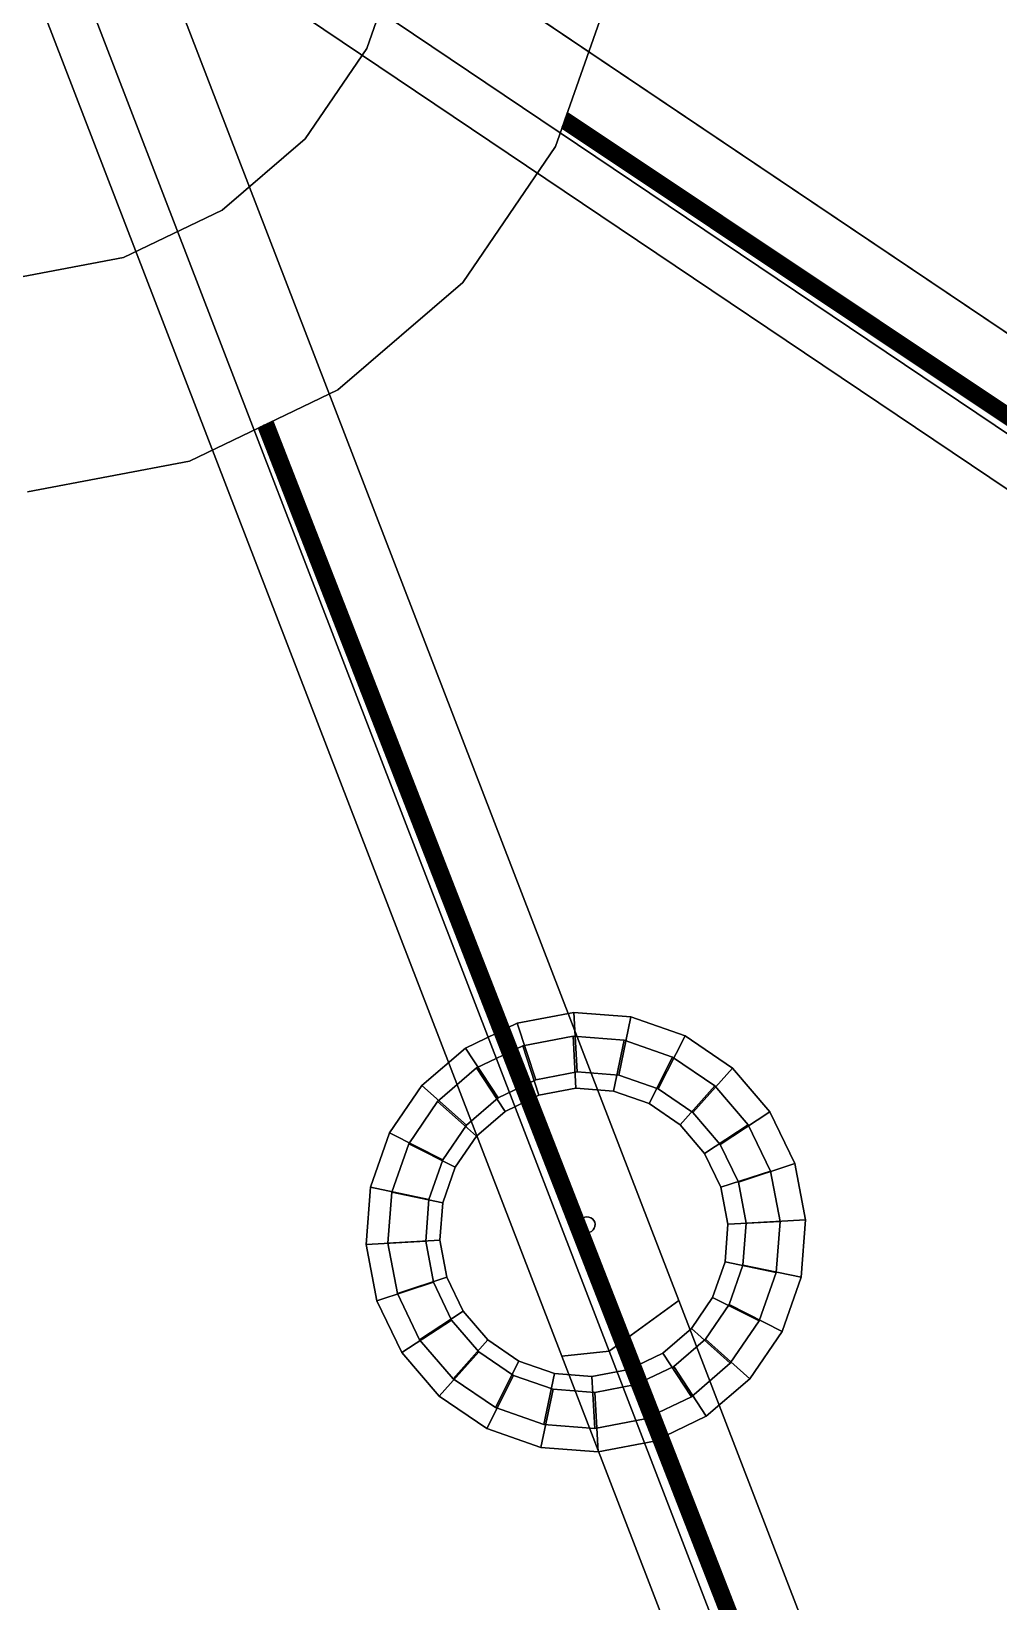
# Model space of a CAD drawing. Header units: inches. Extents: x -2 to 2474, y 1 to 287.
# Drawn here: x 166.795 to 167.194, y 174.788 to 175.436 of the extents above; entities that cross this region are included whole.
import ezdxf

# ---------------------------------------------------------------- set-up
doc = ezdxf.new("R2010")
doc.units = ezdxf.units.IN
doc.header["$MEASUREMENT"] = 0
doc.layers.add('DLX_LUM', color=7, linetype='Continuous', true_color=0xffd400)

msp = doc.modelspace()

# ---------------------------------------------------------------- linework, layer by layer
at = {"layer": 'DLX_LUM'}
for points in [[(167.36201, 175.20071, 0), (166.86195, 175.53704, 0)], [(166.86195, 175.53704, 0), (167.36201, 175.20071, 0)], [(166.85548, 175.50006, 0), (167.35049, 175.16712, 0)], [(167.35049, 175.16712, 0), (166.85548, 175.50006, 0)], [(166.85548, 175.50006, 0), (167.35049, 175.16712, 0)], [(167.35049, 175.16712, 0), (166.85548, 175.50006, 0)], [(167.36201, 175.20071, 0), (166.91207, 175.50333, 0)], [(166.91207, 175.50333, 0), (167.36201, 175.20071, 0)], [(166.84718, 175.48276, 0), (167.33568, 175.15421, 0)], [(166.84718, 175.48276, 0), (167.33568, 175.15421, 0)], [(167.33568, 175.15421, 0), (166.84718, 175.48276, 0)], [(167.33568, 175.15421, 0), (166.84718, 175.48276, 0)], [(167.06239, 174.91231, 0), (166.84417, 175.47834, 0)], [(166.84417, 175.47834, 0), (167.06239, 174.91231, 0)], [(167.06239, 174.91231, 0), (166.84417, 175.47834, 0)], [(166.84417, 175.47834, 0), (167.06239, 174.91231, 0)], [(166.94864, 175.47102, 0), (166.93372, 175.42845, 0)], [(166.93372, 175.42845, 0), (166.94864, 175.47102, 0)], [(166.93372, 175.42845, 0), (166.94864, 175.47102, 0)], [(166.94864, 175.47102, 0), (166.93372, 175.42845, 0)], [(166.81537, 175.45772, 0), (167.03369, 174.8914, 0)], [(167.03369, 174.8914, 0), (166.81537, 175.45772, 0)], [(166.81537, 175.45772, 0), (167.03369, 174.8914, 0)], [(167.03369, 174.8914, 0), (166.81537, 175.45772, 0)], [(166.79642, 175.45409, 0), (167.01415, 174.88931, 0)], [(166.79642, 175.45409, 0), (167.01415, 174.88931, 0)], [(167.01415, 174.88931, 0), (166.79642, 175.45409, 0)], [(167.01415, 174.88931, 0), (166.79642, 175.45409, 0)], [(167.03409, 175.45223, 0), (167.01162, 175.38812, 0)], [(167.01162, 175.38812, 0), (167.03409, 175.45223, 0)], [(167.01162, 175.38812, 0), (167.03409, 175.45223, 0)], [(167.03409, 175.45223, 0), (167.01162, 175.38812, 0)], [(166.93372, 175.42845, 0), (166.9083, 175.3912, 0)], [(166.9083, 175.3912, 0), (166.93372, 175.42845, 0)], [(166.9083, 175.3912, 0), (166.93372, 175.42845, 0)], [(166.93372, 175.42845, 0), (166.9083, 175.3912, 0)], [(166.93372, 175.42845, 0), (166.93372, 175.42845, 0)], [(166.93372, 175.42845, 0), (166.93372, 175.42845, 0)], [(167.01433, 175.39586, 0), (167.01446, 175.39622, 0)], [(167.01446, 175.39622, 0), (167.01433, 175.39586, 0)], [(167.01454, 175.39646, 0), (167.01438, 175.396, 0)], [(167.01438, 175.396, 0), (167.01454, 175.39646, 0)], [(167.01446, 175.39622, 0), (167.01465, 175.39677, 0)], [(167.01465, 175.39677, 0), (167.01446, 175.39622, 0)], [(167.01446, 175.39622, 0), (168.29813, 174.53978, 0)], [(168.29813, 174.53978, 0), (167.01446, 175.39622, 0)], [(167.01475, 175.39707, 0), (167.01454, 175.39646, 0)], [(167.01454, 175.39646, 0), (167.01475, 175.39707, 0)], [(168.3033, 174.53662, 0), (167.01454, 175.39646, 0)], [(167.01454, 175.39646, 0), (168.3033, 174.53662, 0)], [(167.01465, 175.39677, 0), (167.01489, 175.39745, 0)], [(167.01489, 175.39745, 0), (167.01465, 175.39677, 0)], [(167.01465, 175.39677, 0), (168.29755, 174.54084, 0)], [(168.29755, 174.54084, 0), (167.01465, 175.39677, 0)], [(167.01501, 175.39781, 0), (167.01475, 175.39707, 0)], [(167.01475, 175.39707, 0), (167.01501, 175.39781, 0)], [(168.30428, 174.53673, 0), (167.01475, 175.39707, 0)], [(167.01475, 175.39707, 0), (168.30428, 174.53673, 0)], [(167.01489, 175.39745, 0), (167.01516, 175.39824, 0)], [(167.01516, 175.39824, 0), (167.01489, 175.39745, 0)], [(167.01489, 175.39745, 0), (168.29724, 174.5419, 0)], [(168.29724, 174.5419, 0), (167.01489, 175.39745, 0)], [(167.0153, 175.39862, 0), (167.01501, 175.39781, 0)], [(167.01501, 175.39781, 0), (167.0153, 175.39862, 0)], [(168.30507, 174.53711, 0), (167.01501, 175.39781, 0)], [(167.01501, 175.39781, 0), (168.30507, 174.53711, 0)], [(167.01516, 175.39824, 0), (167.01545, 175.39906, 0)], [(167.01545, 175.39906, 0), (167.01516, 175.39824, 0)], [(167.01516, 175.39824, 0), (168.29722, 174.54288, 0)], [(168.29722, 174.54288, 0), (167.01516, 175.39824, 0)], [(167.01559, 175.39944, 0), (167.0153, 175.39862, 0)], [(167.0153, 175.39862, 0), (167.01559, 175.39944, 0)], [(168.30563, 174.53773, 0), (167.0153, 175.39862, 0)], [(167.0153, 175.39862, 0), (168.30563, 174.53773, 0)], [(167.01545, 175.39906, 0), (167.01573, 175.39987, 0)], [(167.01573, 175.39987, 0), (167.01545, 175.39906, 0)], [(167.01545, 175.39906, 0), (168.2975, 174.5437, 0)], [(168.2975, 174.5437, 0), (167.01545, 175.39906, 0)], [(167.01586, 175.40022, 0), (167.01559, 175.39944, 0)], [(167.01559, 175.39944, 0), (167.01586, 175.40022, 0)], [(168.3059, 174.53856, 0), (167.01559, 175.39944, 0)], [(167.01559, 175.39944, 0), (168.3059, 174.53856, 0)], [(167.01573, 175.39987, 0), (167.01599, 175.4006, 0)], [(167.01599, 175.4006, 0), (167.01573, 175.39987, 0)], [(167.01573, 175.39987, 0), (168.29805, 174.54433, 0)], [(168.29805, 174.54433, 0), (167.01573, 175.39987, 0)], [(167.0161, 175.40091, 0), (167.01586, 175.40022, 0)], [(167.01586, 175.40022, 0), (167.0161, 175.40091, 0)], [(168.30589, 174.53954, 0), (167.01586, 175.40022, 0)], [(167.01586, 175.40022, 0), (168.30589, 174.53954, 0)], [(167.01599, 175.4006, 0), (167.01621, 175.40122, 0)], [(167.01621, 175.40122, 0), (167.01599, 175.4006, 0)], [(167.01599, 175.4006, 0), (168.29885, 174.54471, 0)], [(168.29885, 174.54471, 0), (167.01599, 175.4006, 0)], [(167.01629, 175.40145, 0), (167.0161, 175.40091, 0)], [(167.0161, 175.40091, 0), (167.01629, 175.40145, 0)], [(168.30557, 174.5406, 0), (167.0161, 175.40091, 0)], [(167.0161, 175.40091, 0), (168.30557, 174.5406, 0)], [(167.01621, 175.40122, 0), (167.01637, 175.40168, 0)], [(167.01637, 175.40168, 0), (167.01621, 175.40122, 0)], [(167.01621, 175.40122, 0), (168.29983, 174.54482, 0)], [(168.29983, 174.54482, 0), (167.01621, 175.40122, 0)], [(167.01642, 175.40182, 0), (167.01629, 175.40145, 0)], [(167.01629, 175.40145, 0), (167.01642, 175.40182, 0)], [(168.30499, 174.54166, 0), (167.01629, 175.40145, 0)], [(167.01629, 175.40145, 0), (168.30499, 174.54166, 0)], [(167.01637, 175.40168, 0), (167.01646, 175.40194, 0)], [(167.01646, 175.40194, 0), (167.01637, 175.40168, 0)], [(167.01637, 175.40168, 0), (168.30092, 174.54465, 0)], [(168.30092, 174.54465, 0), (167.01637, 175.40168, 0)], [(167.01648, 175.40198, 0), (167.01642, 175.40182, 0)], [(167.01642, 175.40182, 0), (167.01648, 175.40198, 0)], [(168.30417, 174.54266, 0), (167.01642, 175.40182, 0)], [(167.01642, 175.40182, 0), (168.30417, 174.54266, 0)], [(167.01646, 175.40194, 0), (167.01648, 175.40198, 0)], [(167.01648, 175.40198, 0), (167.01646, 175.40194, 0)], [(167.01646, 175.40194, 0), (168.30206, 174.54421, 0)], [(168.30206, 174.54421, 0), (167.01646, 175.40194, 0)], [(168.30317, 174.54353, 0), (167.01648, 175.40198, 0)], [(167.01648, 175.40198, 0), (168.30317, 174.54353, 0)], [(166.9083, 175.3912, 0), (166.87409, 175.3618, 0)], [(166.87409, 175.3618, 0), (166.9083, 175.3912, 0)], [(166.87409, 175.3618, 0), (166.9083, 175.3912, 0)], [(166.9083, 175.3912, 0), (166.87409, 175.3618, 0)], [(166.9083, 175.3912, 0), (166.9083, 175.3912, 0)], [(166.9083, 175.3912, 0), (166.9083, 175.3912, 0)], [(167.01427, 175.39569, 0), (167.01433, 175.39586, 0)], [(167.01433, 175.39586, 0), (167.01427, 175.39569, 0)], [(167.01429, 175.39574, 0), (167.01427, 175.39569, 0)], [(167.01427, 175.39569, 0), (167.01429, 175.39574, 0)], [(167.01427, 175.39569, 0), (168.29995, 174.53791, 0)], [(168.29995, 174.53791, 0), (167.01427, 175.39569, 0)], [(167.01438, 175.396, 0), (167.01429, 175.39574, 0)], [(167.01429, 175.39574, 0), (167.01438, 175.396, 0)], [(168.30105, 174.53723, 0), (167.01429, 175.39574, 0)], [(167.01429, 175.39574, 0), (168.30105, 174.53723, 0)], [(167.01433, 175.39586, 0), (168.29895, 174.53878, 0)], [(168.29895, 174.53878, 0), (167.01433, 175.39586, 0)], [(168.3022, 174.5368, 0), (167.01438, 175.396, 0)], [(167.01438, 175.396, 0), (168.3022, 174.5368, 0)], [(167.01162, 175.38812, 0), (166.97331, 175.33201, 0)], [(166.97331, 175.33201, 0), (167.01162, 175.38812, 0)], [(166.97331, 175.33201, 0), (167.01162, 175.38812, 0)], [(167.01162, 175.38812, 0), (166.97331, 175.33201, 0)], [(167.01162, 175.38812, 0), (167.01162, 175.38812, 0)], [(167.01162, 175.38812, 0), (167.01162, 175.38812, 0)], [(166.87409, 175.3618, 0), (166.83345, 175.34226, 0)], [(166.83345, 175.34226, 0), (166.87409, 175.3618, 0)], [(166.83345, 175.34226, 0), (166.87409, 175.3618, 0)], [(166.87409, 175.3618, 0), (166.83345, 175.34226, 0)], [(166.87409, 175.3618, 0), (166.87409, 175.3618, 0)], [(166.87409, 175.3618, 0), (166.87409, 175.3618, 0)], [(166.83345, 175.34226, 0), (166.78913, 175.33389, 0)], [(166.78913, 175.33389, 0), (166.83345, 175.34226, 0)], [(166.78913, 175.33389, 0), (166.83345, 175.34226, 0)], [(166.83345, 175.34226, 0), (166.78913, 175.33389, 0)], [(166.83345, 175.34226, 0), (166.83345, 175.34226, 0)], [(166.83345, 175.34226, 0), (166.83345, 175.34226, 0)], [(166.97331, 175.33201, 0), (166.9218, 175.28773, 0)], [(166.9218, 175.28773, 0), (166.97331, 175.33201, 0)], [(166.9218, 175.28773, 0), (166.97331, 175.33201, 0)], [(166.97331, 175.33201, 0), (166.9218, 175.28773, 0)], [(166.97331, 175.33201, 0), (166.97331, 175.33201, 0)], [(166.97331, 175.33201, 0), (166.97331, 175.33201, 0)], [(166.9218, 175.28773, 0), (166.86058, 175.25828, 0)], [(166.86058, 175.25828, 0), (166.9218, 175.28773, 0)], [(166.86058, 175.25828, 0), (166.9218, 175.28773, 0)], [(166.9218, 175.28773, 0), (166.86058, 175.25828, 0)], [(166.9218, 175.28773, 0), (166.9218, 175.28773, 0)], [(166.9218, 175.28773, 0), (166.9218, 175.28773, 0)], [(166.89076, 175.2728, 0), (166.89148, 175.27315, 0)], [(166.89148, 175.27315, 0), (166.89076, 175.2728, 0)], [(166.89184, 175.27332, 0), (166.89109, 175.27296, 0)], [(166.89109, 175.27296, 0), (166.89184, 175.27332, 0)], [(166.89148, 175.27315, 0), (166.89224, 175.27351, 0)], [(166.89224, 175.27351, 0), (166.89148, 175.27315, 0)], [(166.89148, 175.27315, 0), (167.45128, 173.83708, 0)], [(167.45128, 173.83708, 0), (166.89148, 175.27315, 0)], [(166.8926, 175.27368, 0), (166.89184, 175.27332, 0)], [(166.89184, 175.27332, 0), (166.8926, 175.27368, 0)], [(167.45523, 173.82804, 0), (166.89184, 175.27332, 0)], [(166.89184, 175.27332, 0), (167.45523, 173.82804, 0)], [(166.89224, 175.27351, 0), (166.89299, 175.27387, 0)], [(166.89299, 175.27387, 0), (166.89224, 175.27351, 0)], [(166.89224, 175.27351, 0), (167.45199, 173.83759, 0)], [(167.45199, 173.83759, 0), (166.89224, 175.27351, 0)], [(166.89332, 175.27403, 0), (166.8926, 175.27368, 0)], [(166.8926, 175.27368, 0), (166.89332, 175.27403, 0)], [(167.45593, 173.82856, 0), (166.8926, 175.27368, 0)], [(166.8926, 175.27368, 0), (167.45593, 173.82856, 0)], [(166.89299, 175.27387, 0), (166.89368, 175.2742, 0)], [(166.89368, 175.2742, 0), (166.89299, 175.27387, 0)], [(166.89299, 175.27387, 0), (167.4528, 173.83779, 0)], [(167.4528, 173.83779, 0), (166.89299, 175.27387, 0)], [(166.89396, 175.27434, 0), (166.89332, 175.27403, 0)], [(166.89332, 175.27403, 0), (166.89396, 175.27434, 0)], [(167.45647, 173.82937, 0), (166.89332, 175.27403, 0)], [(166.89332, 175.27403, 0), (167.45647, 173.82937, 0)], [(166.89368, 175.2742, 0), (166.89425, 175.27448, 0)], [(166.89425, 175.27448, 0), (166.89368, 175.2742, 0)], [(166.89368, 175.2742, 0), (167.45367, 173.83764, 0)], [(167.45367, 173.83764, 0), (166.89368, 175.2742, 0)], [(166.89447, 175.27458, 0), (166.89396, 175.27434, 0)], [(166.89396, 175.27434, 0), (166.89447, 175.27458, 0)], [(167.45682, 173.83042, 0), (166.89396, 175.27434, 0)], [(166.89396, 175.27434, 0), (167.45682, 173.83042, 0)], [(166.89425, 175.27448, 0), (166.89467, 175.27468, 0)], [(166.89467, 175.27468, 0), (166.89425, 175.27448, 0)], [(166.89425, 175.27448, 0), (167.45453, 173.83717, 0)], [(167.45453, 173.83717, 0), (166.89425, 175.27448, 0)], [(166.89481, 175.27475, 0), (166.89447, 175.27458, 0)], [(166.89447, 175.27458, 0), (166.89481, 175.27475, 0)], [(167.45696, 173.83163, 0), (166.89447, 175.27458, 0)], [(166.89447, 175.27458, 0), (167.45696, 173.83163, 0)], [(166.89467, 175.27468, 0), (166.89492, 175.27479, 0)], [(166.89492, 175.27479, 0), (166.89467, 175.27468, 0)], [(166.89467, 175.27468, 0), (167.45534, 173.8364, 0)], [(167.45534, 173.8364, 0), (166.89467, 175.27468, 0)], [(166.89496, 175.27482, 0), (166.89481, 175.27475, 0)], [(166.89481, 175.27475, 0), (166.89496, 175.27482, 0)], [(167.45686, 173.83292, 0), (166.89481, 175.27475, 0)], [(166.89481, 175.27475, 0), (167.45686, 173.83292, 0)], [(166.89492, 175.27479, 0), (166.89496, 175.27482, 0)], [(166.89496, 175.27482, 0), (166.89492, 175.27479, 0)], [(166.89492, 175.27479, 0), (167.45602, 173.83539, 0)], [(167.45602, 173.83539, 0), (166.89492, 175.27479, 0)], [(167.45654, 173.8342, 0), (166.89496, 175.27482, 0)], [(166.89496, 175.27482, 0), (167.45654, 173.8342, 0)], [(166.88912, 175.27201, 0), (166.88927, 175.27208, 0)], [(166.88927, 175.27208, 0), (166.88912, 175.27201, 0)], [(166.88917, 175.27203, 0), (166.88912, 175.27201, 0)], [(166.88912, 175.27201, 0), (166.88917, 175.27203, 0)], [(166.88912, 175.27201, 0), (167.45067, 173.83144, 0)], [(167.45067, 173.83144, 0), (166.88912, 175.27201, 0)], [(166.88941, 175.27215, 0), (166.88917, 175.27203, 0)], [(166.88917, 175.27203, 0), (166.88941, 175.27215, 0)], [(167.45119, 173.83025, 0), (166.88917, 175.27203, 0)], [(166.88917, 175.27203, 0), (167.45119, 173.83025, 0)], [(166.88927, 175.27208, 0), (166.88962, 175.27225, 0)], [(166.88962, 175.27225, 0), (166.88927, 175.27208, 0)], [(166.88927, 175.27208, 0), (167.45036, 173.83272, 0)], [(167.45036, 173.83272, 0), (166.88927, 175.27208, 0)], [(166.88983, 175.27235, 0), (166.88941, 175.27215, 0)], [(166.88941, 175.27215, 0), (166.88983, 175.27235, 0)], [(167.45188, 173.82924, 0), (166.88941, 175.27215, 0)], [(166.88941, 175.27215, 0), (167.45188, 173.82924, 0)], [(166.88962, 175.27225, 0), (166.89012, 175.27249, 0)], [(166.89012, 175.27249, 0), (166.88962, 175.27225, 0)], [(166.88962, 175.27225, 0), (167.45026, 173.83402, 0)], [(167.45026, 173.83402, 0), (166.88962, 175.27225, 0)], [(166.8904, 175.27263, 0), (166.88983, 175.27235, 0)], [(166.88983, 175.27235, 0), (166.8904, 175.27263, 0)], [(167.45268, 173.82847, 0), (166.88983, 175.27235, 0)], [(166.88983, 175.27235, 0), (167.45268, 173.82847, 0)], [(166.89012, 175.27249, 0), (166.89076, 175.2728, 0)], [(166.89076, 175.2728, 0), (166.89012, 175.27249, 0)], [(166.89012, 175.27249, 0), (167.45039, 173.83522, 0)], [(167.45039, 173.83522, 0), (166.89012, 175.27249, 0)], [(166.89109, 175.27296, 0), (166.8904, 175.27263, 0)], [(166.8904, 175.27263, 0), (166.89109, 175.27296, 0)], [(167.45354, 173.82799, 0), (166.8904, 175.27263, 0)], [(166.8904, 175.27263, 0), (167.45354, 173.82799, 0)], [(166.89076, 175.2728, 0), (167.45074, 173.83626, 0)], [(167.45074, 173.83626, 0), (166.89076, 175.2728, 0)], [(167.45441, 173.82785, 0), (166.89109, 175.27296, 0)], [(166.89109, 175.27296, 0), (167.45441, 173.82785, 0)], [(166.86058, 175.25828, 0), (166.79381, 175.24569, 0)], [(166.79381, 175.24569, 0), (166.86058, 175.25828, 0)], [(166.79381, 175.24569, 0), (166.86058, 175.25828, 0)], [(166.86058, 175.25828, 0), (166.79381, 175.24569, 0)], [(166.86058, 175.25828, 0), (166.86058, 175.25828, 0)], [(166.86058, 175.25828, 0), (166.86058, 175.25828, 0)], [(167.01909, 175.03101, 0), (166.99582, 175.02662, 0)], [(166.99582, 175.02662, 0), (167.01909, 175.03101, 0)], [(167.0427, 175.02922, 0), (167.01909, 175.03101, 0)], [(167.02045, 175.0065, 0), (167.01909, 175.03101, 0)], [(167.01909, 175.03101, 0), (167.0427, 175.02922, 0)], [(167.01909, 175.03101, 0), (167.02045, 175.0065, 0)], [(167.03767, 175.0052, 0), (167.0427, 175.02922, 0)], [(167.0427, 175.02922, 0), (167.03767, 175.0052, 0)], [(167.06505, 175.02139, 0), (167.0427, 175.02922, 0)], [(167.0427, 175.02922, 0), (167.06505, 175.02139, 0)], [(166.99582, 175.02662, 0), (166.97448, 175.01635, 0)], [(166.97448, 175.01635, 0), (166.99582, 175.02662, 0)], [(167.00348, 175.0033, 0), (166.99582, 175.02662, 0)], [(166.99582, 175.02662, 0), (167.00348, 175.0033, 0)], [(167.01883, 175.02126, 0), (166.99805, 175.01734, 0)], [(166.99805, 175.01734, 0), (167.01883, 175.02126, 0)], [(167.03991, 175.01967, 0), (167.01883, 175.02126, 0)], [(167.01883, 175.02126, 0), (167.02002, 174.99978, 0)], [(167.02002, 174.99978, 0), (167.01883, 175.02126, 0)], [(167.01883, 175.02126, 0), (167.03991, 175.01967, 0)], [(167.05397, 174.99949, 0), (167.06505, 175.02139, 0)], [(167.06505, 175.02139, 0), (167.05397, 174.99949, 0)], [(167.0846, 175.00804, 0), (167.06505, 175.02139, 0)], [(167.06505, 175.02139, 0), (167.0846, 175.00804, 0)], [(166.97448, 175.01635, 0), (166.95652, 175.00092, 0)], [(166.95652, 175.00092, 0), (166.97448, 175.01635, 0)], [(166.98791, 174.99581, 0), (166.97448, 175.01635, 0)], [(166.97448, 175.01635, 0), (166.98791, 174.99581, 0)], [(166.99805, 175.01734, 0), (166.979, 175.00818, 0)], [(166.979, 175.00818, 0), (166.99805, 175.01734, 0)], [(166.99805, 175.01734, 0), (167.00477, 174.9969, 0)], [(167.00477, 174.9969, 0), (166.99805, 175.01734, 0)], [(167.03991, 175.01967, 0), (167.0355, 174.99861, 0)], [(167.0355, 174.99861, 0), (167.03991, 175.01967, 0)], [(167.05986, 175.01267, 0), (167.03991, 175.01967, 0)], [(167.03991, 175.01967, 0), (167.05986, 175.01267, 0)], [(166.979, 175.00818, 0), (166.96297, 174.99439, 0)], [(166.96297, 174.99439, 0), (166.979, 175.00818, 0)], [(166.979, 175.00818, 0), (166.99077, 174.99018, 0)], [(166.99077, 174.99018, 0), (166.979, 175.00818, 0)], [(167.05986, 175.01267, 0), (167.05016, 174.99348, 0)], [(167.05016, 174.99348, 0), (167.05986, 175.01267, 0)], [(167.07732, 175.00075, 0), (167.05986, 175.01267, 0)], [(167.05986, 175.01267, 0), (167.07732, 175.00075, 0)], [(167.06824, 174.98975, 0), (167.0846, 175.00804, 0)], [(167.0846, 175.00804, 0), (167.06824, 174.98975, 0)], [(167.10004, 174.99009, 0), (167.0846, 175.00804, 0)], [(167.0846, 175.00804, 0), (167.10004, 174.99009, 0)], [(166.98791, 174.99581, 0), (167.00348, 175.0033, 0)], [(167.00348, 175.0033, 0), (166.98791, 174.99581, 0)], [(167.00348, 175.0033, 0), (167.02045, 175.0065, 0)], [(167.02045, 175.0065, 0), (167.00348, 175.0033, 0)], [(167.02045, 175.0065, 0), (167.03767, 175.0052, 0)], [(167.03767, 175.0052, 0), (167.02045, 175.0065, 0)], [(167.03767, 175.0052, 0), (167.05397, 174.99949, 0)], [(167.05397, 174.99949, 0), (167.03767, 175.0052, 0)], [(166.95652, 175.00092, 0), (166.94317, 174.98136, 0)], [(166.94317, 174.98136, 0), (166.95652, 175.00092, 0)], [(166.97482, 174.98455, 0), (166.95652, 175.00092, 0)], [(166.95652, 175.00092, 0), (166.97482, 174.98455, 0)], [(166.97482, 174.98455, 0), (166.98791, 174.99581, 0)], [(166.98791, 174.99581, 0), (166.97482, 174.98455, 0)], [(166.99077, 174.99018, 0), (167.00477, 174.9969, 0)], [(167.00477, 174.9969, 0), (166.99077, 174.99018, 0)], [(167.00477, 174.9969, 0), (167.02002, 174.99978, 0)], [(167.02002, 174.99978, 0), (167.00477, 174.9969, 0)], [(167.02002, 174.99978, 0), (167.0355, 174.99861, 0)], [(167.0355, 174.99861, 0), (167.02002, 174.99978, 0)], [(167.0355, 174.99861, 0), (167.05016, 174.99348, 0)], [(167.05016, 174.99348, 0), (167.0355, 174.99861, 0)], [(167.05397, 174.99949, 0), (167.06824, 174.98975, 0)], [(167.06824, 174.98975, 0), (167.05397, 174.99949, 0)], [(167.07732, 175.00075, 0), (167.06298, 174.98472, 0)], [(167.06298, 174.98472, 0), (167.07732, 175.00075, 0)], [(167.0911, 174.98472, 0), (167.07732, 175.00075, 0)], [(167.07732, 175.00075, 0), (167.0911, 174.98472, 0)], [(166.96297, 174.99439, 0), (166.95105, 174.97693, 0)], [(166.95105, 174.97693, 0), (166.96297, 174.99439, 0)], [(166.96297, 174.99439, 0), (166.979, 174.98005, 0)], [(166.979, 174.98005, 0), (166.96297, 174.99439, 0)], [(166.979, 174.98005, 0), (166.99077, 174.99018, 0)], [(166.99077, 174.99018, 0), (166.979, 174.98005, 0)], [(167.05016, 174.99348, 0), (167.06298, 174.98472, 0)], [(167.06298, 174.98472, 0), (167.05016, 174.99348, 0)], [(167.06824, 174.98975, 0), (167.0795, 174.97665, 0)], [(167.0795, 174.97665, 0), (167.06824, 174.98975, 0)], [(167.0795, 174.97665, 0), (167.10004, 174.99009, 0)], [(167.10004, 174.99009, 0), (167.0795, 174.97665, 0)], [(167.1103, 174.96874, 0), (167.10004, 174.99009, 0)], [(167.10004, 174.99009, 0), (167.1103, 174.96874, 0)], [(166.96508, 174.97029, 0), (166.97482, 174.98455, 0)], [(166.97482, 174.98455, 0), (166.96508, 174.97029, 0)], [(167.06298, 174.98472, 0), (167.0731, 174.97295, 0)], [(167.0731, 174.97295, 0), (167.06298, 174.98472, 0)], [(167.0911, 174.98472, 0), (167.0731, 174.97295, 0)], [(167.0731, 174.97295, 0), (167.0911, 174.98472, 0)], [(167.10027, 174.96567, 0), (167.0911, 174.98472, 0)], [(167.0911, 174.98472, 0), (167.10027, 174.96567, 0)], [(166.94317, 174.98136, 0), (166.93534, 174.95902, 0)], [(166.93534, 174.95902, 0), (166.94317, 174.98136, 0)], [(166.96508, 174.97029, 0), (166.94317, 174.98136, 0)], [(166.94317, 174.98136, 0), (166.96508, 174.97029, 0)], [(166.95105, 174.97693, 0), (166.94405, 174.95698, 0)], [(166.94405, 174.95698, 0), (166.95105, 174.97693, 0)], [(166.95105, 174.97693, 0), (166.97024, 174.96723, 0)], [(166.97024, 174.96723, 0), (166.95105, 174.97693, 0)], [(166.97024, 174.96723, 0), (166.979, 174.98005, 0)], [(166.979, 174.98005, 0), (166.97024, 174.96723, 0)], [(167.0795, 174.97665, 0), (167.08699, 174.96109, 0)], [(167.08699, 174.96109, 0), (167.0795, 174.97665, 0)], [(166.95937, 174.95399, 0), (166.96508, 174.97029, 0)], [(166.96508, 174.97029, 0), (166.95937, 174.95399, 0)], [(167.0731, 174.97295, 0), (167.07983, 174.95896, 0)], [(167.07983, 174.95896, 0), (167.0731, 174.97295, 0)], [(166.96511, 174.95258, 0), (166.97024, 174.96723, 0)], [(166.97024, 174.96723, 0), (166.96511, 174.95258, 0)], [(167.10027, 174.96567, 0), (167.07983, 174.95896, 0)], [(167.07983, 174.95896, 0), (167.10027, 174.96567, 0)], [(167.08699, 174.96109, 0), (167.1103, 174.96874, 0)], [(167.1103, 174.96874, 0), (167.08699, 174.96109, 0)], [(167.10419, 174.94489, 0), (167.10027, 174.96567, 0)], [(167.10027, 174.96567, 0), (167.10419, 174.94489, 0)], [(167.11469, 174.94548, 0), (167.1103, 174.96874, 0)], [(167.1103, 174.96874, 0), (167.11469, 174.94548, 0)], [(166.93534, 174.95902, 0), (166.93356, 174.9354, 0)], [(166.93356, 174.9354, 0), (166.93534, 174.95902, 0)], [(166.95937, 174.95399, 0), (166.93534, 174.95902, 0)], [(166.93534, 174.95902, 0), (166.95937, 174.95399, 0)], [(166.94405, 174.95698, 0), (166.94246, 174.9359, 0)], [(166.94246, 174.9359, 0), (166.94405, 174.95698, 0)], [(166.94405, 174.95698, 0), (166.96511, 174.95258, 0)], [(166.96511, 174.95258, 0), (166.94405, 174.95698, 0)], [(167.07983, 174.95896, 0), (167.08271, 174.9437, 0)], [(167.08271, 174.9437, 0), (167.07983, 174.95896, 0)], [(167.08699, 174.96109, 0), (167.09019, 174.94411, 0)], [(167.09019, 174.94411, 0), (167.08699, 174.96109, 0)], [(166.95807, 174.93677, 0), (166.95937, 174.95399, 0)], [(166.95937, 174.95399, 0), (166.95807, 174.93677, 0)], [(166.96394, 174.9371, 0), (166.96511, 174.95258, 0)], [(166.96511, 174.95258, 0), (166.96394, 174.9371, 0)], [(167.02152, 174.94417, 0), (167.02146, 174.94333, 0)], [(167.02146, 174.94333, 0), (167.02152, 174.94417, 0)], [(167.02146, 174.94333, 0), (167.02152, 174.94417, 0)], [(167.02152, 174.94417, 0), (167.02146, 174.94333, 0)], [(167.02146, 174.94333, 0), (167.02161, 174.9425, 0)], [(167.02161, 174.9425, 0), (167.02146, 174.94333, 0)], [(167.02146, 174.94333, 0), (167.02146, 174.94333, 0)], [(167.02161, 174.9425, 0), (167.02146, 174.94333, 0)], [(167.02146, 174.94333, 0), (167.02146, 174.94333, 0)], [(167.02146, 174.94333, 0), (167.02161, 174.9425, 0)], [(167.0218, 174.94497, 0), (167.02152, 174.94417, 0)], [(167.02152, 174.94417, 0), (167.0218, 174.94497, 0)], [(167.02152, 174.94417, 0), (167.0218, 174.94497, 0)], [(167.0218, 174.94497, 0), (167.02152, 174.94417, 0)], [(167.02152, 174.94417, 0), (167.02152, 174.94417, 0)], [(167.02152, 174.94417, 0), (167.02152, 174.94417, 0)], [(167.02228, 174.94567, 0), (167.0218, 174.94497, 0)], [(167.0218, 174.94497, 0), (167.02228, 174.94567, 0)], [(167.0218, 174.94497, 0), (167.02228, 174.94567, 0)], [(167.02228, 174.94567, 0), (167.0218, 174.94497, 0)], [(167.0218, 174.94497, 0), (167.0218, 174.94497, 0)], [(167.0218, 174.94497, 0), (167.0218, 174.94497, 0)], [(167.02292, 174.94622, 0), (167.02228, 174.94567, 0)], [(167.02228, 174.94567, 0), (167.02292, 174.94622, 0)], [(167.02228, 174.94567, 0), (167.02292, 174.94622, 0)], [(167.02292, 174.94622, 0), (167.02228, 174.94567, 0)], [(167.02228, 174.94567, 0), (167.02228, 174.94567, 0)], [(167.02228, 174.94567, 0), (167.02228, 174.94567, 0)], [(167.02368, 174.94659, 0), (167.02292, 174.94622, 0)], [(167.02292, 174.94622, 0), (167.02368, 174.94659, 0)], [(167.02292, 174.94622, 0), (167.02368, 174.94659, 0)], [(167.02368, 174.94659, 0), (167.02292, 174.94622, 0)], [(167.02292, 174.94622, 0), (167.02292, 174.94622, 0)], [(167.02292, 174.94622, 0), (167.02292, 174.94622, 0)], [(167.02451, 174.94674, 0), (167.02368, 174.94659, 0)], [(167.02368, 174.94659, 0), (167.02451, 174.94674, 0)], [(167.02368, 174.94659, 0), (167.02451, 174.94674, 0)], [(167.02451, 174.94674, 0), (167.02368, 174.94659, 0)], [(167.02368, 174.94659, 0), (167.02368, 174.94659, 0)], [(167.02368, 174.94659, 0), (167.02368, 174.94659, 0)], [(167.02535, 174.94668, 0), (167.02451, 174.94674, 0)], [(167.02451, 174.94674, 0), (167.02535, 174.94668, 0)], [(167.02451, 174.94674, 0), (167.02451, 174.94674, 0)], [(167.02451, 174.94674, 0), (167.02535, 174.94668, 0)], [(167.02535, 174.94668, 0), (167.02451, 174.94674, 0)], [(167.02451, 174.94674, 0), (167.02451, 174.94674, 0)], [(167.02615, 174.9464, 0), (167.02535, 174.94668, 0)], [(167.02535, 174.94668, 0), (167.02615, 174.9464, 0)], [(167.02535, 174.94668, 0), (167.02535, 174.94668, 0)], [(167.02535, 174.94668, 0), (167.02615, 174.9464, 0)], [(167.02615, 174.9464, 0), (167.02535, 174.94668, 0)], [(167.02535, 174.94668, 0), (167.02535, 174.94668, 0)], [(167.02685, 174.94592, 0), (167.02615, 174.9464, 0)], [(167.02615, 174.9464, 0), (167.02685, 174.94592, 0)], [(167.02615, 174.9464, 0), (167.02615, 174.9464, 0)], [(167.02615, 174.9464, 0), (167.02685, 174.94592, 0)], [(167.02685, 174.94592, 0), (167.02615, 174.9464, 0)], [(167.02615, 174.9464, 0), (167.02615, 174.9464, 0)], [(167.0274, 174.94528, 0), (167.02685, 174.94592, 0)], [(167.02685, 174.94592, 0), (167.0274, 174.94528, 0)], [(167.02685, 174.94592, 0), (167.02685, 174.94592, 0)], [(167.02685, 174.94592, 0), (167.0274, 174.94528, 0)], [(167.0274, 174.94528, 0), (167.02685, 174.94592, 0)], [(167.02685, 174.94592, 0), (167.02685, 174.94592, 0)], [(167.02777, 174.94452, 0), (167.0274, 174.94528, 0)], [(167.0274, 174.94528, 0), (167.02777, 174.94452, 0)], [(167.0274, 174.94528, 0), (167.0274, 174.94528, 0)], [(167.0274, 174.94528, 0), (167.02777, 174.94452, 0)], [(167.02777, 174.94452, 0), (167.0274, 174.94528, 0)], [(167.0274, 174.94528, 0), (167.0274, 174.94528, 0)], [(167.02793, 174.94369, 0), (167.02777, 174.94452, 0)], [(167.02777, 174.94452, 0), (167.02793, 174.94369, 0)], [(167.02777, 174.94452, 0), (167.02777, 174.94452, 0)], [(167.02777, 174.94452, 0), (167.02793, 174.94369, 0)], [(167.02793, 174.94369, 0), (167.02777, 174.94452, 0)], [(167.02777, 174.94452, 0), (167.02777, 174.94452, 0)], [(167.02786, 174.94285, 0), (167.02793, 174.94369, 0)], [(167.02793, 174.94369, 0), (167.02786, 174.94285, 0)], [(167.02793, 174.94369, 0), (167.02786, 174.94285, 0)], [(167.02786, 174.94285, 0), (167.02793, 174.94369, 0)], [(167.02793, 174.94369, 0), (167.02793, 174.94369, 0)], [(167.02793, 174.94369, 0), (167.02793, 174.94369, 0)], [(167.08271, 174.9437, 0), (167.08154, 174.92821, 0)], [(167.08154, 174.92821, 0), (167.08271, 174.9437, 0)], [(167.08271, 174.9437, 0), (167.10419, 174.94489, 0)], [(167.10419, 174.94489, 0), (167.08271, 174.9437, 0)], [(167.09019, 174.94411, 0), (167.08888, 174.92689, 0)], [(167.08888, 174.92689, 0), (167.09019, 174.94411, 0)], [(167.09019, 174.94411, 0), (167.11469, 174.94548, 0)], [(167.11469, 174.94548, 0), (167.09019, 174.94411, 0)], [(167.1026, 174.92381, 0), (167.10419, 174.94489, 0)], [(167.10419, 174.94489, 0), (167.1026, 174.92381, 0)], [(167.11469, 174.94548, 0), (167.11291, 174.92186, 0)], [(167.11291, 174.92186, 0), (167.11469, 174.94548, 0)], [(166.93356, 174.9354, 0), (166.95807, 174.93677, 0)], [(166.95807, 174.93677, 0), (166.93356, 174.9354, 0)], [(166.94246, 174.9359, 0), (166.96394, 174.9371, 0)], [(166.96394, 174.9371, 0), (166.94246, 174.9359, 0)], [(166.96127, 174.91979, 0), (166.95807, 174.93677, 0)], [(166.95807, 174.93677, 0), (166.96127, 174.91979, 0)], [(166.96682, 174.92184, 0), (166.96394, 174.9371, 0)], [(166.96394, 174.9371, 0), (166.96682, 174.92184, 0)], [(167.02161, 174.9425, 0), (167.02198, 174.94173, 0)], [(167.02198, 174.94173, 0), (167.02161, 174.9425, 0)], [(167.02161, 174.9425, 0), (167.02161, 174.9425, 0)], [(167.02198, 174.94173, 0), (167.02161, 174.9425, 0)], [(167.02161, 174.9425, 0), (167.02161, 174.9425, 0)], [(167.02161, 174.9425, 0), (167.02198, 174.94173, 0)], [(167.02198, 174.94173, 0), (167.02253, 174.94109, 0)], [(167.02253, 174.94109, 0), (167.02198, 174.94173, 0)], [(167.02198, 174.94173, 0), (167.02198, 174.94173, 0)], [(167.02253, 174.94109, 0), (167.02198, 174.94173, 0)], [(167.02198, 174.94173, 0), (167.02198, 174.94173, 0)], [(167.02198, 174.94173, 0), (167.02253, 174.94109, 0)], [(167.02253, 174.94109, 0), (167.02323, 174.94062, 0)], [(167.02323, 174.94062, 0), (167.02253, 174.94109, 0)], [(167.02253, 174.94109, 0), (167.02253, 174.94109, 0)], [(167.02323, 174.94062, 0), (167.02253, 174.94109, 0)], [(167.02253, 174.94109, 0), (167.02253, 174.94109, 0)], [(167.02253, 174.94109, 0), (167.02323, 174.94062, 0)], [(167.02323, 174.94062, 0), (167.02403, 174.94034, 0)], [(167.02403, 174.94034, 0), (167.02323, 174.94062, 0)], [(167.02323, 174.94062, 0), (167.02323, 174.94062, 0)], [(167.02403, 174.94034, 0), (167.02323, 174.94062, 0)], [(167.02323, 174.94062, 0), (167.02323, 174.94062, 0)], [(167.02323, 174.94062, 0), (167.02403, 174.94034, 0)], [(167.02403, 174.94034, 0), (167.02487, 174.94027, 0)], [(167.02487, 174.94027, 0), (167.02403, 174.94034, 0)], [(167.02403, 174.94034, 0), (167.02403, 174.94034, 0)], [(167.02487, 174.94027, 0), (167.02403, 174.94034, 0)], [(167.02403, 174.94034, 0), (167.02403, 174.94034, 0)], [(167.02403, 174.94034, 0), (167.02487, 174.94027, 0)], [(167.02487, 174.94027, 0), (167.0257, 174.94043, 0)], [(167.0257, 174.94043, 0), (167.02487, 174.94027, 0)], [(167.0257, 174.94043, 0), (167.02487, 174.94027, 0)], [(167.02487, 174.94027, 0), (167.0257, 174.94043, 0)], [(167.02487, 174.94027, 0), (167.02487, 174.94027, 0)], [(167.02487, 174.94027, 0), (167.02487, 174.94027, 0)], [(167.0257, 174.94043, 0), (167.02647, 174.94079, 0)], [(167.02647, 174.94079, 0), (167.0257, 174.94043, 0)], [(167.02647, 174.94079, 0), (167.0257, 174.94043, 0)], [(167.0257, 174.94043, 0), (167.02647, 174.94079, 0)], [(167.0257, 174.94043, 0), (167.0257, 174.94043, 0)], [(167.0257, 174.94043, 0), (167.0257, 174.94043, 0)], [(167.02647, 174.94079, 0), (167.0271, 174.94135, 0)], [(167.0271, 174.94135, 0), (167.02647, 174.94079, 0)], [(167.0271, 174.94135, 0), (167.02647, 174.94079, 0)], [(167.02647, 174.94079, 0), (167.0271, 174.94135, 0)], [(167.02647, 174.94079, 0), (167.02647, 174.94079, 0)], [(167.02647, 174.94079, 0), (167.02647, 174.94079, 0)], [(167.0271, 174.94135, 0), (167.02758, 174.94205, 0)], [(167.02758, 174.94205, 0), (167.0271, 174.94135, 0)], [(167.02758, 174.94205, 0), (167.0271, 174.94135, 0)], [(167.0271, 174.94135, 0), (167.02758, 174.94205, 0)], [(167.0271, 174.94135, 0), (167.0271, 174.94135, 0)], [(167.0271, 174.94135, 0), (167.0271, 174.94135, 0)], [(167.02758, 174.94205, 0), (167.02786, 174.94285, 0)], [(167.02786, 174.94285, 0), (167.02758, 174.94205, 0)], [(167.02786, 174.94285, 0), (167.02758, 174.94205, 0)], [(167.02758, 174.94205, 0), (167.02786, 174.94285, 0)], [(167.02758, 174.94205, 0), (167.02758, 174.94205, 0)], [(167.02758, 174.94205, 0), (167.02758, 174.94205, 0)], [(167.02786, 174.94285, 0), (167.02786, 174.94285, 0)], [(167.02786, 174.94285, 0), (167.02786, 174.94285, 0)], [(166.93795, 174.91214, 0), (166.93356, 174.9354, 0)], [(166.93356, 174.9354, 0), (166.93795, 174.91214, 0)], [(166.94246, 174.9359, 0), (166.94638, 174.91512, 0)], [(166.94638, 174.91512, 0), (166.94246, 174.9359, 0)], [(167.08154, 174.92821, 0), (167.0764, 174.91356, 0)], [(167.0764, 174.91356, 0), (167.08154, 174.92821, 0)], [(167.1026, 174.92381, 0), (167.08154, 174.92821, 0)], [(167.08154, 174.92821, 0), (167.1026, 174.92381, 0)], [(167.08888, 174.92689, 0), (167.08317, 174.91059, 0)], [(167.08317, 174.91059, 0), (167.08888, 174.92689, 0)], [(167.08888, 174.92689, 0), (167.11291, 174.92186, 0)], [(167.11291, 174.92186, 0), (167.08888, 174.92689, 0)], [(167.0956, 174.90386, 0), (167.1026, 174.92381, 0)], [(167.1026, 174.92381, 0), (167.0956, 174.90386, 0)], [(166.96127, 174.91979, 0), (166.93795, 174.91214, 0)], [(166.93795, 174.91214, 0), (166.96127, 174.91979, 0)], [(166.94638, 174.91512, 0), (166.96682, 174.92184, 0)], [(166.96682, 174.92184, 0), (166.94638, 174.91512, 0)], [(166.96875, 174.90423, 0), (166.96127, 174.91979, 0)], [(166.96127, 174.91979, 0), (166.96875, 174.90423, 0)], [(166.97355, 174.90784, 0), (166.96682, 174.92184, 0)], [(166.96682, 174.92184, 0), (166.97355, 174.90784, 0)], [(167.11291, 174.92186, 0), (167.10508, 174.89952, 0)], [(167.10508, 174.89952, 0), (167.11291, 174.92186, 0)], [(166.94821, 174.89079, 0), (166.93795, 174.91214, 0)], [(166.93795, 174.91214, 0), (166.94821, 174.89079, 0)], [(166.94638, 174.91512, 0), (166.95554, 174.89607, 0)], [(166.95554, 174.89607, 0), (166.94638, 174.91512, 0)], [(167.03369, 174.8914, 0), (167.06239, 174.91231, 0)], [(167.03369, 174.8914, 0), (167.06239, 174.91231, 0)], [(167.06239, 174.91231, 0), (167.03369, 174.8914, 0)], [(167.06239, 174.91231, 0), (167.03369, 174.8914, 0)], [(167.06239, 174.91231, 0), (167.29191, 174.31695, 0)], [(167.06239, 174.91231, 0), (167.29191, 174.31695, 0)], [(167.29191, 174.31695, 0), (167.06239, 174.91231, 0)], [(167.29191, 174.31695, 0), (167.06239, 174.91231, 0)], [(167.0764, 174.91356, 0), (167.06765, 174.90074, 0)], [(167.06765, 174.90074, 0), (167.0764, 174.91356, 0)], [(167.08317, 174.91059, 0), (167.07343, 174.89633, 0)], [(167.07343, 174.89633, 0), (167.08317, 174.91059, 0)], [(167.0956, 174.90386, 0), (167.0764, 174.91356, 0)], [(167.0764, 174.91356, 0), (167.0956, 174.90386, 0)], [(167.08317, 174.91059, 0), (167.10508, 174.89952, 0)], [(167.10508, 174.89952, 0), (167.08317, 174.91059, 0)], [(166.96875, 174.90423, 0), (166.94821, 174.89079, 0)], [(166.94821, 174.89079, 0), (166.96875, 174.90423, 0)], [(166.95554, 174.89607, 0), (166.97355, 174.90784, 0)], [(166.97355, 174.90784, 0), (166.95554, 174.89607, 0)], [(166.98001, 174.89113, 0), (166.96875, 174.90423, 0)], [(166.96875, 174.90423, 0), (166.98001, 174.89113, 0)], [(166.98367, 174.89607, 0), (166.97355, 174.90784, 0)], [(166.97355, 174.90784, 0), (166.98367, 174.89607, 0)], [(167.06765, 174.90074, 0), (167.05588, 174.89062, 0)], [(167.05588, 174.89062, 0), (167.06765, 174.90074, 0)], [(167.08368, 174.8864, 0), (167.06765, 174.90074, 0)], [(167.06765, 174.90074, 0), (167.08368, 174.8864, 0)], [(167.08368, 174.8864, 0), (167.0956, 174.90386, 0)], [(167.0956, 174.90386, 0), (167.08368, 174.8864, 0)], [(167.10508, 174.89952, 0), (167.09173, 174.87996, 0)], [(167.09173, 174.87996, 0), (167.10508, 174.89952, 0)], [(166.95554, 174.89607, 0), (166.96932, 174.88004, 0)], [(166.96932, 174.88004, 0), (166.95554, 174.89607, 0)], [(166.96932, 174.88004, 0), (166.98367, 174.89607, 0)], [(166.98367, 174.89607, 0), (166.96932, 174.88004, 0)], [(166.99649, 174.88731, 0), (166.98367, 174.89607, 0)], [(166.98367, 174.89607, 0), (166.99649, 174.88731, 0)], [(167.01415, 174.88931, 0), (167.03369, 174.8914, 0)], [(167.03369, 174.8914, 0), (167.01415, 174.88931, 0)], [(167.01415, 174.88931, 0), (167.03369, 174.8914, 0)], [(167.03369, 174.8914, 0), (167.01415, 174.88931, 0)], [(167.26322, 174.29604, 0), (167.03369, 174.8914, 0)], [(167.26322, 174.29604, 0), (167.03369, 174.8914, 0)], [(167.03369, 174.8914, 0), (167.26322, 174.29604, 0)], [(167.03369, 174.8914, 0), (167.26322, 174.29604, 0)], [(167.07343, 174.89633, 0), (167.06034, 174.88506, 0)], [(167.06034, 174.88506, 0), (167.07343, 174.89633, 0)], [(167.07343, 174.89633, 0), (167.09173, 174.87996, 0)], [(167.09173, 174.87996, 0), (167.07343, 174.89633, 0)], [(166.96365, 174.87284, 0), (166.94821, 174.89079, 0)], [(166.94821, 174.89079, 0), (166.96365, 174.87284, 0)], [(166.98001, 174.89113, 0), (166.96365, 174.87284, 0)], [(166.96365, 174.87284, 0), (166.98001, 174.89113, 0)], [(166.99428, 174.88139, 0), (166.98001, 174.89113, 0)], [(166.98001, 174.89113, 0), (166.99428, 174.88139, 0)], [(166.98679, 174.86812, 0), (166.99649, 174.88731, 0)], [(166.99649, 174.88731, 0), (166.98679, 174.86812, 0)], [(167.01114, 174.88218, 0), (166.99649, 174.88731, 0)], [(166.99649, 174.88731, 0), (167.01114, 174.88218, 0)], [(167.01415, 174.88931, 0), (167.24367, 174.29396, 0)], [(167.24367, 174.29396, 0), (167.01415, 174.88931, 0)], [(167.01415, 174.88931, 0), (167.24367, 174.29396, 0)], [(167.24367, 174.29396, 0), (167.01415, 174.88931, 0)], [(167.05588, 174.89062, 0), (167.04188, 174.88389, 0)], [(167.04188, 174.88389, 0), (167.05588, 174.89062, 0)], [(167.06034, 174.88506, 0), (167.04477, 174.87758, 0)], [(167.04477, 174.87758, 0), (167.06034, 174.88506, 0)], [(167.06765, 174.87261, 0), (167.05588, 174.89062, 0)], [(167.05588, 174.89062, 0), (167.06765, 174.87261, 0)], [(167.06034, 174.88506, 0), (167.07377, 174.86453, 0)], [(167.07377, 174.86453, 0), (167.06034, 174.88506, 0)], [(167.06765, 174.87261, 0), (167.08368, 174.8864, 0)], [(167.08368, 174.8864, 0), (167.06765, 174.87261, 0)], [(166.96932, 174.88004, 0), (166.98679, 174.86812, 0)], [(166.98679, 174.86812, 0), (166.96932, 174.88004, 0)], [(166.99428, 174.88139, 0), (166.98321, 174.85949, 0)], [(166.98321, 174.85949, 0), (166.99428, 174.88139, 0)], [(167.01058, 174.87568, 0), (166.99428, 174.88139, 0)], [(166.99428, 174.88139, 0), (167.01058, 174.87568, 0)], [(167.00674, 174.86112, 0), (167.01114, 174.88218, 0)], [(167.01114, 174.88218, 0), (167.00674, 174.86112, 0)], [(167.02663, 174.88101, 0), (167.01114, 174.88218, 0)], [(167.01114, 174.88218, 0), (167.02663, 174.88101, 0)], [(167.04188, 174.88389, 0), (167.02663, 174.88101, 0)], [(167.02663, 174.88101, 0), (167.04188, 174.88389, 0)], [(167.02782, 174.85953, 0), (167.02663, 174.88101, 0)], [(167.02663, 174.88101, 0), (167.02782, 174.85953, 0)], [(167.0486, 174.86345, 0), (167.04188, 174.88389, 0)], [(167.04188, 174.88389, 0), (167.0486, 174.86345, 0)], [(167.09173, 174.87996, 0), (167.07377, 174.86453, 0)], [(167.07377, 174.86453, 0), (167.09173, 174.87996, 0)], [(166.98321, 174.85949, 0), (166.96365, 174.87284, 0)], [(166.96365, 174.87284, 0), (166.98321, 174.85949, 0)], [(167.01058, 174.87568, 0), (167.00555, 174.85166, 0)], [(167.00555, 174.85166, 0), (167.01058, 174.87568, 0)], [(167.0278, 174.87438, 0), (167.01058, 174.87568, 0)], [(167.01058, 174.87568, 0), (167.0278, 174.87438, 0)], [(167.04477, 174.87758, 0), (167.0278, 174.87438, 0)], [(167.0278, 174.87438, 0), (167.04477, 174.87758, 0)], [(167.0278, 174.87438, 0), (167.02916, 174.84987, 0)], [(167.02916, 174.84987, 0), (167.0278, 174.87438, 0)], [(167.04477, 174.87758, 0), (167.05243, 174.85426, 0)], [(167.05243, 174.85426, 0), (167.04477, 174.87758, 0)], [(167.0486, 174.86345, 0), (167.06765, 174.87261, 0)], [(167.06765, 174.87261, 0), (167.0486, 174.86345, 0)], [(166.98679, 174.86812, 0), (167.00674, 174.86112, 0)], [(167.00674, 174.86112, 0), (166.98679, 174.86812, 0)], [(167.00555, 174.85166, 0), (166.98321, 174.85949, 0)], [(166.98321, 174.85949, 0), (167.00555, 174.85166, 0)], [(167.00674, 174.86112, 0), (167.02782, 174.85953, 0)], [(167.02782, 174.85953, 0), (167.00674, 174.86112, 0)], [(167.02782, 174.85953, 0), (167.0486, 174.86345, 0)], [(167.0486, 174.86345, 0), (167.02782, 174.85953, 0)], [(167.07377, 174.86453, 0), (167.05243, 174.85426, 0)], [(167.05243, 174.85426, 0), (167.07377, 174.86453, 0)], [(167.05243, 174.85426, 0), (167.02916, 174.84987, 0)], [(167.02916, 174.84987, 0), (167.05243, 174.85426, 0)], [(167.02916, 174.84987, 0), (167.00555, 174.85166, 0)], [(167.00555, 174.85166, 0), (167.02916, 174.84987, 0)]]:
    msp.add_polyline3d(points, dxfattribs=at)

doc.saveas('drawing.dxf')
